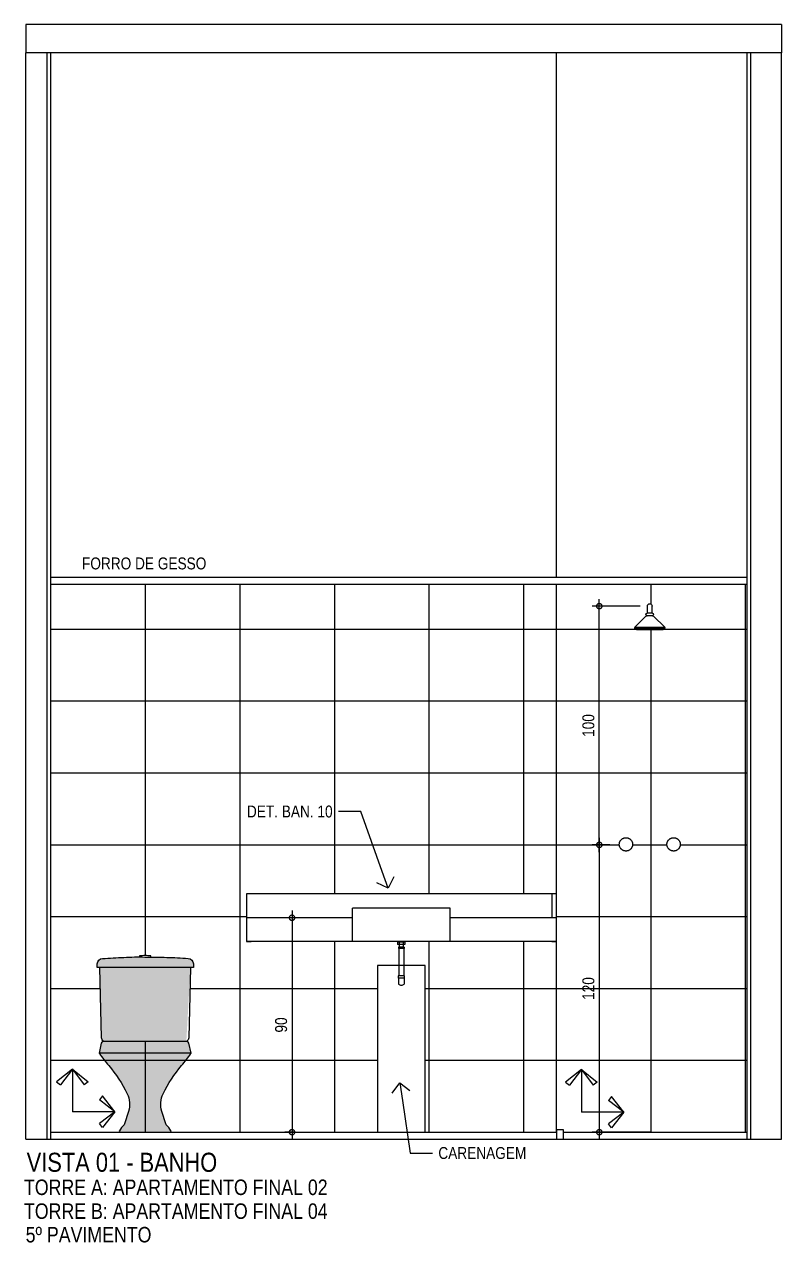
# Model space of a CAD drawing. Header units: metres. Extents: x 3 to 168, y -142 to 28.
# Drawn here: x 32.26 to 35.44, y -101.87 to -96.75 of the extents above; entities that cross this region are included whole.
import ezdxf
from ezdxf import colors
from ezdxf.entities.mleader import LeaderData, LeaderLine
from ezdxf.math import Vec2, Vec3

# ---------------------------------------------------------------- set-up
doc = ezdxf.new("R2010")
doc.units = ezdxf.units.M
doc.linetypes.add('DASHDOT', pattern=[1, 0.5, -0.25, 0, -0.25])
for name, color, linetype in [('ARQ-ALV ACAB', 4, 'Continuous'), ('ARQ-ALV OSSO', 5, 'Continuous'), ('ARQ-AUX1', 1, 'Continuous'), ('ARQ-AUX2', 2, 'Continuous'), ('ARQ-CERÂMICA', 7, 'Continuous'), ('ARQ-DIM', 2, 'Continuous'), ('ARQ-SIM', 1, 'Continuous'), ('ARQ-TXT', 2, 'Continuous')]:
    doc.layers.add(name, color=color, linetype=linetype)
doc.styles.add('Adesa', font='ARIALN.TTF')
doc.dimstyles.new('ADESA 1-0025', dxfattribs={"dimtxt": 0.05, "dimasz": 0.045, "dimexe": 0.03, "dimexo": 0.04, "dimgap": 0.02, "dimtad": 1, "dimtoh": 1, "dimdec": 0, "dimlfac": 100, "dimzin": 4, "dimtxsty": 'Adesa', "dimblk": 'DOTSMALL', "dimcen": 1, "dimdle": 0.03, "dimclrd": 1, "dimclre": 1, "dimclrt": 256, "dimazin": 1, "dimtm": 1e-09, "dimtfac": 1, "dimtdec": 0, "dimtix": 1, "dimtmove": 2, "dimatfit": 0, "dimldrblk": 'DOTSMALL', "dimfxl": 0.8, "dimtvp": 2, "dimtolj": 1, "dimtzin": 0, "dimarcsym": 0})

# ---------------------------------------------------------------- blocks, each defined once
blk = doc.blocks.new('_Open90')
at = {"color": 0, "linetype": 'ByBlock', "lineweight": -2}
for p, q in [((0, 0), (-1, 0)), ((-0.5, 0.5), (0, 0)), ((0, 0), (-0.5, -0.5))]:
    blk.add_line(p, q, dxfattribs=at)
blk = doc.blocks.new('CP929_e')
h = blk.add_hatch(color=255)
h.dxf.hatch_style = 1
edge = h.paths.add_edge_path()
edge.add_line((-0.2008, 0.6911), (0.2008, 0.6911))
edge.add_line((0.2008, 0.6911), (0.2007, 0.706))
edge.add_arc((0.1775, 0.7059), 0.0232, 0.3738, 87.2297)
edge.add_arc((0.8026, 13.6236), 12.9097, 266.83094, 267.22967, ccw=False)
edge.add_arc((0.0251, -0.4194), 1.1548, 86.8309, 91.2023)
edge.add_arc((-0.2136, 10.9563), 10.2234, 270.68894, 271.20233, ccw=False)
edge.add_arc((-0.0771, -0.395), 1.1287, 90.6889, 95.2506)
edge.add_arc((-0.1791, 0.7056), 0.0234, 93.3635, 179.0318)
edge.add_line((-0.2025, 0.706), (-0.2026, 0.6928))
edge.add_line((-0.2026, 0.6928), (-0.2026, 0.6911))
edge.add_line((-0.2026, 0.6911), (-0.2008, 0.6911))
h = blk.add_hatch(color=255)
h.dxf.hatch_style = 1
h.paths.add_polyline_path([(0.19, 0.6911), (-0.19, 0.6911), (-0.183, 0.3966, 0.27163), (-0.1728, 0.38), (0.1728, 0.38, 0.27163), (0.183, 0.3966)])
edge = h.paths.add_edge_path()
edge.add_arc((0.1762, 0.3722), 0.0079, 11.5874, 90, ccw=False)
edge.add_line((0.1839, 0.3737), (0.1925, 0.3322))
edge.add_arc((0.19, 0.3317), 0.00247, -35.4858, 11.5874, ccw=False)
edge.add_arc((-0.451, 0.7887), 0.7897, 319.8958, 324.5139, ccw=False)
edge.add_arc((0.6061, -0.1016), 0.5923, 139.8961, 153.6351)
edge.add_arc((0.1638, 0.1176), 0.0987, 153.6351, 197.8396)
edge.add_line((0.0699, 0.0874), (0.0868, 0.0348))
edge.add_arc((0.1103, 0.0423), 0.0247, 197.8405, 235.7698)
edge.add_arc((0.0909, 0.0138), 0.00987, 34.0222, 55.7689, ccw=False)
edge.add_line((0.099, 0.0193), (0.1079, 0.0062))
edge.add_arc((0.1046, 0.0039), 0.00395, -90, 34.0313, ccw=False)
edge.add_line((0.1046, 0), (-0.1046, 0))
edge.add_arc((-0.1046, 0.0039), 0.00395, 145.9687, 270, ccw=False)
edge.add_line((-0.1079, 0.0062), (-0.099, 0.0193))
edge.add_arc((-0.0909, 0.0138), 0.00987, 124.2289, 145.9756, ccw=False)
edge.add_arc((-0.1103, 0.0423), 0.0247, 304.2311, 342.1604)
edge.add_line((-0.0868, 0.0348), (-0.0699, 0.0874))
edge.add_arc((-0.1638, 0.1176), 0.0987, 342.1604, 386.365)
edge.add_arc((-0.6061, -0.1016), 0.5923, 26.365, 40.1039)
edge.add_arc((0.451, 0.7887), 0.7897, 215.4858, 220.1038, ccw=False)
edge.add_arc((-0.19, 0.3317), 0.00247, 168.4116, 215.4849, ccw=False)
edge.add_line((-0.1925, 0.3322), (-0.1839, 0.3737))
edge.add_arc((-0.1762, 0.3722), 0.0079, 90, 168.4126, ccw=False)
edge.add_line((-0.1762, 0.38), (0.1762, 0.38))
edge = h.paths.add_edge_path()
edge.add_line((-0.19, 0.6911), (-0.183, 0.3966))
edge.add_arc((-0.1638, 0.3971), 0.0192, 181.3139, 242.1536)
edge = h.paths.add_edge_path()
edge.add_arc((-0.0018, -1.831), 2.5662, 89.9609, 93.9727)
edge.add_arc((-0.1782, 0.7056), 0.0234, 93.3635, 179.0318)
edge.add_line((-0.2016, 0.706), (-0.2017, 0.6928))
edge.add_arc((-0.1999, 0.6928), 0.00174, 180.2855, 270.6496)
edge.add_line((-0.1999, 0.6911), (-0.1971, 0.6911))
edge.add_line((-0.1971, 0.6911), (0.1971, 0.6911))
edge.add_line((0.1971, 0.6911), (0.1999, 0.6911))
edge.add_arc((0.1999, 0.6928), 0.00174, 269.3504, 359.7145)
edge.add_line((0.2017, 0.6928), (0.2016, 0.706))
edge.add_arc((0.1782, 0.7056), 0.0234, 0.9676, 86.6359)
edge.add_arc((0.0018, -1.8311), 2.5662, 86.0273, 90.0392)
for points in [[(-0.2008, 0.6911), (0.2008, 0.6911), (0.2007, 0.706, 0.398231), (0.1787, 0.729, -0.00174), (0.0889, 0.7337, 0.019076), (0.0009, 0.7352, -0.00224), (-0.0907, 0.7337, 0.019907), (-0.1804, 0.729, 0.39224), (-0.2025, 0.706), (-0.2026, 0.6928), (-0.2026, 0.6911)], [(0.1762, 0.38, -0.356146), (0.1839, 0.3737), (0.1925, 0.3322, -0.208334), (0.1921, 0.3302, -0.020153), (0.1531, 0.2799, 0.060019), (0.0754, 0.1614, 0.195307), (0.0699, 0.0874), (0.0868, 0.0348, 0.167025), (0.0964, 0.0219, -0.095174), (0.099, 0.0193), (0.1079, 0.0062, -0.601047), (0.1046, 0), (-0.1046, 0, -0.601047), (-0.1079, 0.0062), (-0.099, 0.0193, -0.095174), (-0.0964, 0.0219, 0.167025), (-0.0868, 0.0348), (-0.0699, 0.0874, 0.195307), (-0.0754, 0.1614, 0.060019), (-0.1531, 0.2799, -0.020153), (-0.1921, 0.3302, -0.208334), (-0.1925, 0.3322), (-0.1839, 0.3737, -0.356146), (-0.1762, 0.38)]]:
    blk.add_lwpolyline(points, format="xyb", close=True)
at = {"ltscale": 0.016708}
blk.add_lwpolyline([(-0.0237, 0.7353), (-0.0237, 0.7386, -0.407176), (-0.0218, 0.7406, -0.006022), (0, 0.7409, -0.006022), (0.0218, 0.7406, -0.407176), (0.0237, 0.7386), (0.0237, 0.7352)], format="xyb", dxfattribs=at)
for points in [[(-0.19, 0.6911), (-0.183, 0.3966, 0.27188), (-0.1728, 0.38)], [(0.1728, 0.38, 0.27188), (0.183, 0.3966), (0.19, 0.6911)]]:
    blk.add_lwpolyline(points, format="xyb")
for points in [[(-0.19, 0.6911), (0.19, 0.6911)], [(-0.19, 0.3317), (0.19, 0.3317)]]:
    blk.add_lwpolyline(points)
at = {"linetype": 'DASHDOT', "ltscale": 6.24726e-05}
blk.add_lwpolyline([(0.0866, 0.1829), (0.0866, 0.1829)], dxfattribs=at)
blk = doc.blocks.new('MIST. CHUV.')
for points in [[(-0.128, 0), (-0.128, 0.0016), (-0.1277, 0.0037), (-0.1274, 0.0058), (-0.1269, 0.0079), (-0.1266, 0.0089), (-0.1262, 0.0099), (-0.1258, 0.0109), (-0.1254, 0.0118), (-0.1249, 0.0128), (-0.1244, 0.0137), (-0.1239, 0.0146), (-0.1233, 0.0155), (-0.1227, 0.0164), (-0.1221, 0.0172), (-0.1214, 0.0181), (-0.1207, 0.0189), (-0.12, 0.0196), (-0.1192, 0.0204), (-0.1184, 0.0211), (-0.1176, 0.0218), (-0.1159, 0.023), (-0.1141, 0.0242), (-0.1123, 0.0252), (-0.1113, 0.0256), (-0.1103, 0.026), (-0.1094, 0.0264), (-0.1083, 0.0267), (-0.1073, 0.027), (-0.1063, 0.0273), (-0.1053, 0.0275), (-0.1042, 0.0277), (-0.1032, 0.0278), (-0.1021, 0.0279), (-0.1011, 0.028), (-0.1, 0.028), (-0.0984, 0.028), (-0.0963, 0.0278), (-0.0942, 0.0274), (-0.0921, 0.0269), (-0.0911, 0.0266), (-0.0901, 0.0262), (-0.0891, 0.0258), (-0.0882, 0.0254), (-0.0872, 0.0249), (-0.0863, 0.0244), (-0.0854, 0.0239), (-0.0845, 0.0233), (-0.0836, 0.0227), (-0.0828, 0.0221), (-0.0819, 0.0214), (-0.0811, 0.0207), (-0.0804, 0.02), (-0.0796, 0.0192), (-0.0789, 0.0184), (-0.0782, 0.0176), (-0.077, 0.0159), (-0.0758, 0.0141), (-0.0748, 0.0123), (-0.0744, 0.0113), (-0.074, 0.0103), (-0.0736, 0.0094), (-0.0733, 0.0084), (-0.073, 0.0073), (-0.0727, 0.0063), (-0.0725, 0.0053), (-0.0723, 0.0042), (-0.0722, 0.0032), (-0.0721, 0.0021), (-0.072, 0.0011), (-0.072, 0), (-0.072, -0.0016), (-0.0722, -0.0037), (-0.0726, -0.0058), (-0.0731, -0.0079), (-0.0734, -0.0089), (-0.0738, -0.0099), (-0.0742, -0.0109), (-0.0746, -0.0118), (-0.0751, -0.0128), (-0.0756, -0.0137), (-0.0761, -0.0146), (-0.0767, -0.0155), (-0.0773, -0.0164), (-0.0779, -0.0172), (-0.0786, -0.0181), (-0.0793, -0.0189), (-0.08, -0.0196), (-0.0808, -0.0204), (-0.0816, -0.0211), (-0.0824, -0.0218), (-0.0841, -0.023), (-0.0859, -0.0242), (-0.0877, -0.0252), (-0.0887, -0.0256), (-0.0897, -0.026), (-0.0906, -0.0264), (-0.0916, -0.0267), (-0.0927, -0.027), (-0.0937, -0.0273), (-0.0947, -0.0275), (-0.0958, -0.0277), (-0.0968, -0.0278), (-0.0979, -0.0279), (-0.0989, -0.028), (-0.1, -0.028), (-0.1016, -0.028), (-0.1037, -0.0277), (-0.1058, -0.0274), (-0.1079, -0.0269), (-0.1089, -0.0266), (-0.1099, -0.0262), (-0.1109, -0.0258), (-0.1118, -0.0254), (-0.1128, -0.0249), (-0.1137, -0.0244), (-0.1146, -0.0239), (-0.1155, -0.0233), (-0.1164, -0.0227), (-0.1172, -0.0221), (-0.1181, -0.0214), (-0.1189, -0.0207), (-0.1196, -0.02), (-0.1204, -0.0192), (-0.1211, -0.0184), (-0.1218, -0.0176), (-0.123, -0.0159), (-0.1242, -0.0141), (-0.1252, -0.0123), (-0.1256, -0.0113), (-0.126, -0.0103), (-0.1264, -0.0094), (-0.1267, -0.0083), (-0.127, -0.0073), (-0.1273, -0.0063), (-0.1275, -0.0053), (-0.1277, -0.0042), (-0.1278, -0.0032), (-0.1279, -0.0021), (-0.128, -0.0011)], [(0.072, 0), (0.072, 0.0016), (0.0723, 0.0037), (0.0726, 0.0058), (0.0731, 0.0079), (0.0734, 0.0089), (0.0738, 0.0099), (0.0742, 0.0109), (0.0746, 0.0118), (0.0751, 0.0128), (0.0756, 0.0137), (0.0761, 0.0146), (0.0767, 0.0155), (0.0773, 0.0164), (0.0779, 0.0172), (0.0786, 0.0181), (0.0793, 0.0189), (0.08, 0.0196), (0.0808, 0.0204), (0.0816, 0.0211), (0.0824, 0.0218), (0.0841, 0.023), (0.0859, 0.0242), (0.0877, 0.0252), (0.0887, 0.0256), (0.0897, 0.026), (0.0906, 0.0264), (0.0917, 0.0267), (0.0927, 0.027), (0.0937, 0.0273), (0.0947, 0.0275), (0.0958, 0.0277), (0.0968, 0.0278), (0.0979, 0.0279), (0.0989, 0.028), (0.1, 0.028), (0.1016, 0.028), (0.1037, 0.0278), (0.1058, 0.0274), (0.1079, 0.0269), (0.1089, 0.0266), (0.1099, 0.0262), (0.1109, 0.0258), (0.1118, 0.0254), (0.1128, 0.0249), (0.1137, 0.0244), (0.1146, 0.0239), (0.1155, 0.0233), (0.1164, 0.0227), (0.1172, 0.0221), (0.1181, 0.0214), (0.1189, 0.0207), (0.1196, 0.02), (0.1204, 0.0192), (0.1211, 0.0184), (0.1218, 0.0176), (0.123, 0.0159), (0.1242, 0.0141), (0.1252, 0.0123), (0.1256, 0.0113), (0.126, 0.0103), (0.1264, 0.0094), (0.1267, 0.0084), (0.127, 0.0073), (0.1273, 0.0063), (0.1275, 0.0053), (0.1277, 0.0042), (0.1278, 0.0032), (0.1279, 0.0021), (0.128, 0.0011), (0.128, 0), (0.128, -0.0016), (0.1277, -0.0037), (0.1274, -0.0058), (0.1269, -0.0079), (0.1266, -0.0089), (0.1262, -0.0099), (0.1258, -0.0109), (0.1254, -0.0118), (0.1249, -0.0128), (0.1244, -0.0137), (0.1239, -0.0146), (0.1233, -0.0155), (0.1227, -0.0164), (0.1221, -0.0172), (0.1214, -0.0181), (0.1207, -0.0189), (0.12, -0.0196), (0.1192, -0.0204), (0.1184, -0.0211), (0.1176, -0.0218), (0.1159, -0.023), (0.1141, -0.0242), (0.1123, -0.0252), (0.1113, -0.0256), (0.1103, -0.026), (0.1094, -0.0264), (0.1083, -0.0267), (0.1073, -0.027), (0.1063, -0.0273), (0.1053, -0.0275), (0.1042, -0.0277), (0.1032, -0.0278), (0.1021, -0.0279), (0.1011, -0.028), (0.1, -0.028), (0.0984, -0.0279), (0.0963, -0.0277), (0.0942, -0.0274), (0.0921, -0.0269), (0.0911, -0.0266), (0.0901, -0.0262), (0.0891, -0.0258), (0.0882, -0.0254), (0.0872, -0.0249), (0.0863, -0.0244), (0.0854, -0.0239), (0.0845, -0.0233), (0.0836, -0.0227), (0.0828, -0.0221), (0.0819, -0.0214), (0.0811, -0.0207), (0.0804, -0.02), (0.0796, -0.0192), (0.0789, -0.0184), (0.0782, -0.0176), (0.077, -0.0159), (0.0758, -0.0141), (0.0748, -0.0123), (0.0744, -0.0113), (0.074, -0.0103), (0.0736, -0.0094), (0.0733, -0.0083), (0.073, -0.0073), (0.0727, -0.0063), (0.0725, -0.0053), (0.0723, -0.0042), (0.0722, -0.0032), (0.0721, -0.0021), (0.072, -0.0011)]]:
    blk.add_lwpolyline(points, close=True)
blk = doc.blocks.new('chuveiro frente')
for p, q in [((-0.0174, 0.0566), (-0.0613, 0.0127)), ((-0.0109, 0.0698), (0.0109, 0.0698)), ((-0.0109, 0.0598), (0.0109, 0.0598)), ((-0.01, 0.0698), (-0.01, 0.0998)), ((0.01, 0.0698), (0.01, 0.0998)), ((0.0174, 0.0566), (0.0613, 0.0127)), ((-0.0626, 0.01), (0.0626, 0.01)), ((-0.0623, 0.005), (0.0623, 0.005)), ((-0.0549, 0), (0.0549, 0))]:
    blk.add_line(p, q)
for centre, radius, start, end in [((0, 0.0998), 0.01, 0, 180), ((-0.0109, 0.0518), 0.008, 90, 143.719), ((-0.0109, 0.0648), 0.005, 90, 270), ((0.0109, 0.0648), 0.005, 270, 90), ((0.0109, 0.0518), 0.008, 36.281, 90), ((-0.0549, 0.008), 0.008, 143.719, 270), ((0.0549, 0.008), 0.008, 270, 36.281)]:
    blk.add_arc(centre, radius, start, end)
blk = doc.blocks.new('_DotSmall')
at = {"color": 0, "linetype": 'ByBlock', "const_width": 0.5}
blk.add_lwpolyline([(-0.0625, 0, 1), (0.0625, 0, 1)], format="xyb", close=True, dxfattribs=at)
blk = doc.blocks.new('*D257')
at = {"layer": 'ARQ-DIM', "color": 1, "lineweight": -2, "transparency": 16777216}
for p, q in [((34.6759, -100.1668), (34.6759, -101.4327)), ((34.7198, -100.1968), (34.6459, -100.1968)), ((34.8898, -101.4027), (34.6459, -101.4027))]:
    blk.add_line(p, q, dxfattribs=at)
at = {"layer": 'Defpoints', "color": 0, "transparency": 16777216}
for p in [(34.7598, -100.1968), (34.6759, -101.4027), (34.9298, -101.4027)]:
    blk.add_point(p, dxfattribs=at)
at = {"layer": 'ARQ-DIM', "color": 1, "lineweight": -2, "transparency": 16777216, "xscale": 0.045, "yscale": 0.045, "zscale": 0.045}
for p, rotation in [((34.6759, -100.1968), 90), ((34.6759, -101.4027), 270)]:
    blk.add_blockref('_DotSmall', p, dxfattribs=dict(at, rotation=rotation))
at = {"layer": 'ARQ-DIM', "transparency": 16777216, "insert": (34.6303, -100.7997), "char_height": 0.05, "attachment_point": 5, "rotation": 90, "style": 'Adesa'}
blk.add_mtext('\\A1;120', dxfattribs=at)
blk = doc.blocks.new('*D258')
at = {"layer": 'ARQ-DIM', "color": 1, "lineweight": -2, "transparency": 16777216}
for p, q in [((34.8477, -99.1947), (34.6459, -99.1947)), ((34.6759, -100.2268), (34.6759, -99.1647)), ((34.7198, -100.1968), (34.6459, -100.1968))]:
    blk.add_line(p, q, dxfattribs=at)
at = {"layer": 'Defpoints', "color": 0, "transparency": 16777216}
for p in [(34.6759, -99.1947), (34.8877, -99.1947), (34.7598, -100.1968)]:
    blk.add_point(p, dxfattribs=at)
at = {"layer": 'ARQ-DIM', "color": 1, "lineweight": -2, "transparency": 16777216, "xscale": 0.045, "yscale": 0.045, "zscale": 0.045}
for p, rotation in [((34.6759, -99.1947), 90), ((34.6759, -100.1968), 270)]:
    blk.add_blockref('_DotSmall', p, dxfattribs=dict(at, rotation=rotation))
at = {"layer": 'ARQ-DIM', "transparency": 16777216, "insert": (34.6303, -99.6957), "char_height": 0.05, "attachment_point": 5, "rotation": 90, "style": 'Adesa'}
blk.add_mtext('\\A1;100', dxfattribs=at)
blk = doc.blocks.new('Seta para pag.piso')
for p, q in [((0, 0.1126), (-0.0418, 0.0796)), ((0, 0.1126), (-0.0312, 0.0715)), ((0, 0.1126), (0, 0)), ((0, 0.1126), (0.0418, 0.0795)), ((0, 0.1126), (0.0312, 0.0715)), ((-0.0418, 0.0796), (-0.0312, 0.0715)), ((0.0418, 0.0795), (0.0312, 0.0715)), ((-0.1126, 0), (-0.0795, 0.0418)), ((-0.0795, 0.0418), (-0.0715, 0.0312)), ((-0.1126, 0), (-0.0715, 0.0312)), ((-0.1126, 0), (0, 0)), ((-0.1126, 0), (-0.0796, -0.0418)), ((-0.1126, 0), (-0.0715, -0.0312)), ((-0.0796, -0.0418), (-0.0715, -0.0312))]:
    blk.add_line(p, q)
blk = doc.blocks.new('*D690')
at = {"layer": 'ARQ-DIM', "color": 1, "lineweight": -2, "transparency": 16777216}
for p, q in [((33.3865, -100.4727), (33.3865, -101.4327)), ((33.3775, -100.5027), (33.3565, -100.5027)), ((33.3954, -101.4027), (33.3565, -101.4027))]:
    blk.add_line(p, q, dxfattribs=at)
at = {"layer": 'Defpoints', "color": 0, "transparency": 16777216}
for p in [(33.4175, -100.5027), (33.3865, -101.4027), (33.4354, -101.4027, 0)]:
    blk.add_point(p, dxfattribs=at)
at = {"layer": 'ARQ-DIM', "color": 1, "lineweight": -2, "transparency": 16777216, "xscale": 0.045, "yscale": 0.045, "zscale": 0.045}
for p, rotation in [((33.3865, -100.5027), 90), ((33.3865, -101.4027), 270)]:
    blk.add_blockref('_DotSmall', p, dxfattribs=dict(at, rotation=rotation))
at = {"layer": 'ARQ-DIM', "transparency": 16777216, "insert": (33.3409, -100.9527), "char_height": 0.05, "attachment_point": 5, "rotation": 90, "style": 'Adesa'}
blk.add_mtext('\\A1;90', dxfattribs=at)
blk = doc.blocks.new('AREAS MOLHADAS')
at = {"layer": 'ARQ-CERÂMICA'}
h = blk.add_hatch(dxfattribs=at)
h.set_pattern_fill('LINE', color=256, scale=0.095)
h.set_pattern_definition([(0, (32.37466, -101.4027), (0, 0.301625), [])])
h.paths.add_polyline_path([(34.4961, -99.1027), (34.3805, -99.1027), (32.3747, -99.1027), (32.3747, -101.4027), (33.7451, -101.4027), (33.7451, -100.7027), (33.8349, -100.7027), (33.8349, -100.6318), (33.8331, -100.6318), (33.8331, -100.6153), (33.8294, -100.6153), (33.8294, -100.6027), (33.195, -100.6027), (33.195, -100.4027), (33.215, -100.4027), (34.4961, -100.4027)])
h.paths.add_polyline_path([(32.9533, -101.006), (32.9603, -100.7115), (32.5802, -100.7115), (32.5872, -101.006, 0.27163), (32.5975, -101.0225), (32.943, -101.0225, 0.27163)], flags=16)
h.paths.add_polyline_path([(32.792, -100.662, 0.006022), (32.7702, -100.6617, 0.006022), (32.7485, -100.662, 1.31155), (32.7485, -100.6672, -0.004514), (32.7694, -100.6674, 0.000553), (32.7919, -100.6659, 0.997352)], flags=16)
h.paths.add_polyline_path([(34.4961, -100.6027), (34.4761, -100.6027), (33.8596, -100.6027), (33.8596, -100.6255), (33.8568, -100.6255), (33.8568, -100.6318), (33.855, -100.6318), (33.855, -100.7027), (33.9451, -100.7027), (33.9451, -101.4027), (34.4961, -101.4027)], flags=17)
h = blk.add_hatch(dxfattribs=at)
h.set_pattern_fill('LINE', color=256, scale=0.125, angle=90)
h.set_pattern_definition([(90, (32.37466, -101.4027), (-0.396875, 2e-17), [])])
h.paths.add_polyline_path([(34.4961, -99.1027), (34.3805, -99.1027), (32.3747, -99.1027), (32.3747, -101.4027), (33.7451, -101.4027), (33.7451, -100.7027), (33.8349, -100.7027), (33.8349, -100.6318), (33.8331, -100.6318), (33.8331, -100.6255), (33.8357, -100.6153), (33.8294, -100.6153), (33.8294, -100.6027), (33.195, -100.6027), (33.195, -100.4027), (33.215, -100.4027), (34.4882, -100.4027), (34.4961, -100.4027)])
h.paths.add_polyline_path([(32.9533, -101.006), (32.9603, -100.7115), (32.5802, -100.7115), (32.5872, -101.006, 0.27163), (32.5975, -101.0225), (32.943, -101.0225, 0.27163)], flags=16)
h.paths.add_polyline_path([(32.9727, -100.6966), (32.9728, -100.7115), (32.5694, -100.7115), (32.5695, -100.6966, -0.398231), (32.5916, -100.6736, 0.00174), (32.6813, -100.6689, -0.014135), (32.7466, -100.6672), (32.7466, -100.662, -0.006555), (32.7702, -100.6617, -0.006555), (32.7939, -100.662), (32.7939, -100.6679, 0.001639), (32.861, -100.6689, -0.019907), (32.9507, -100.6736, -0.39224)], flags=16)
h.paths.add_polyline_path([(34.4961, -100.6027), (34.4761, -100.6027), (33.8596, -100.6027), (33.8596, -100.6153), (33.8533, -100.6255), (33.8568, -100.6255), (33.8568, -100.6318), (33.8557, -100.7027), (33.9451, -100.7027), (33.9451, -101.4027), (34.4961, -101.4027)], flags=17)
h = blk.add_hatch(dxfattribs=at)
h.set_pattern_fill('LINE', color=256, scale=0.095)
h.set_pattern_definition([(0, (34.4961, -101.4027), (0, 0.301625), [])])
h.paths.add_polyline_path([(35.2961, -99.1027), (34.4961, -99.1027), (34.4961, -101.3927), (34.5261, -101.3927), (34.5261, -101.4027), (35.2961, -101.4027)])
h.paths.add_polyline_path([(34.9808, -100.2225), (34.9701, -100.2172), (34.9625, -100.2082), (34.9593, -100.1974), (34.9604, -100.1858), (34.9664, -100.1757), (34.9759, -100.1686), (34.9871, -100.1662), (34.9986, -100.1682), (35.0082, -100.1749), (35.0146, -100.1849), (35.0161, -100.1963), (35.0133, -100.2076), (35.0059, -100.2167), (34.9954, -100.2223), (34.9836, -100.223), (34.9727, -100.2191), (34.9641, -100.211), (34.9595, -100.1999), (34.9599, -100.1878), (34.9651, -100.1771), (34.9742, -100.1695), (34.985, -100.1663), (34.9965, -100.1674), (35.0067, -100.1734), (35.0138, -100.1829), (35.0162, -100.1941), (35.0142, -100.2056), (35.0075, -100.2152), (34.9975, -100.2216), (34.9861, -100.2231), (34.9748, -100.2203), (34.9657, -100.2129), (34.9601, -100.2024), (34.9594, -100.1906), (34.9633, -100.1797), (34.9714, -100.1712), (34.9824, -100.1665), (34.9946, -100.1669), (35.0053, -100.1721), (35.0129, -100.1812), (35.016, -100.192), (35.0149, -100.2036), (35.009, -100.2137), (34.9995, -100.2208), (34.9882, -100.2232), (34.9768, -100.2212), (34.9671, -100.2145), (34.9607, -100.2045), (34.9592, -100.1931), (34.9621, -100.1818), (34.9695, -100.1727), (34.9799, -100.1671), (34.9917, -100.1664), (35.0026, -100.1703), (35.0112, -100.1784), (35.0158, -100.1894), (35.0155, -100.2016), (35.0102, -100.2123), (35.0012, -100.2199), (34.9904, -100.2231), (34.9788, -100.2219), (34.9687, -100.216), (34.9616, -100.2065), (34.9592, -100.1952), (34.9612, -100.1838), (34.9679, -100.1741), (34.9779, -100.1678), (34.9893, -100.1662), (35.0005, -100.1691), (35.0097, -100.1765), (35.0153, -100.187), (35.0159, -100.1987), (35.0121, -100.2096), (35.004, -100.2182), (34.9929, -100.2228)], flags=16)
h.paths.add_polyline_path([(34.7788, -100.2219), (34.7687, -100.216), (34.7616, -100.2065), (34.7592, -100.1953), (34.7612, -100.1838), (34.7679, -100.1741), (34.7779, -100.1678), (34.7893, -100.1662), (34.8005, -100.1691), (34.8097, -100.1765), (34.8153, -100.187), (34.8159, -100.1987), (34.8121, -100.2096), (34.804, -100.2182), (34.7929, -100.2228), (34.7808, -100.2225), (34.7701, -100.2172), (34.7625, -100.2082), (34.7593, -100.1974), (34.7604, -100.1858), (34.7664, -100.1757), (34.7759, -100.1686), (34.7871, -100.1662), (34.7986, -100.1682), (34.8082, -100.1749), (34.8146, -100.1849), (34.8161, -100.1963), (34.8133, -100.2076), (34.8059, -100.2167), (34.7954, -100.2223), (34.7836, -100.223), (34.7727, -100.2191), (34.7641, -100.211), (34.7595, -100.1999), (34.7599, -100.1878), (34.7651, -100.1771), (34.7742, -100.1695), (34.785, -100.1663), (34.7965, -100.1674), (34.8067, -100.1734), (34.8138, -100.1829), (34.8162, -100.1941), (34.8142, -100.2056), (34.8075, -100.2152), (34.7975, -100.2216), (34.7861, -100.2231), (34.7748, -100.2203), (34.7657, -100.2129), (34.7601, -100.2024), (34.7594, -100.1906), (34.7633, -100.1797), (34.7714, -100.1712), (34.7824, -100.1665), (34.7946, -100.1669), (34.8053, -100.1721), (34.8129, -100.1812), (34.816, -100.192), (34.8149, -100.2036), (34.809, -100.2137), (34.7995, -100.2208), (34.7882, -100.2232), (34.7768, -100.2212), (34.7671, -100.2145), (34.7607, -100.2045), (34.7592, -100.1931), (34.7621, -100.1818), (34.7695, -100.1727), (34.7799, -100.1671), (34.7917, -100.1664), (34.8026, -100.1703), (34.8112, -100.1784), (34.8158, -100.1894), (34.8155, -100.2016), (34.8102, -100.2123), (34.8012, -100.2199), (34.7904, -100.2231)], flags=16)
h.paths.add_polyline_path([(34.9425, -99.2945), (34.8328, -99.2945, -0.614488), (34.8264, -99.2818), (34.8742, -99.234, -0.767043), (34.8767, -99.2247), (34.8777, -99.2247), (34.8777, -99.1947, -1), (34.8977, -99.1947), (34.8977, -99.2247), (34.8986, -99.2247, -0.767043), (34.9011, -99.234), (34.9517, -99.2845), (34.9503, -99.2845, -0.490314)], flags=16)
h.paths.add_polyline_path([(34.6821, -100.8617), (34.6821, -100.7411), (34.578, -100.7411), (34.578, -100.8617)], flags=24)
h.paths.add_polyline_path([(34.6821, -99.7577), (34.6821, -99.6371), (34.578, -99.6371), (34.578, -99.7577)], flags=24)
h = blk.add_hatch(dxfattribs=at)
h.set_pattern_fill('LINE', color=256, scale=0.125, angle=90)
h.set_pattern_definition([(90, (34.4961, -101.4027), (-0.396875, 2e-17), [])])
h.paths.add_polyline_path([(35.2961, -99.1027), (34.4961, -99.1027), (34.4961, -101.3927), (34.5261, -101.3927), (34.5261, -101.4027), (35.2961, -101.4027)])
h.paths.add_polyline_path([(34.9789, -100.2216), (34.9715, -100.218), (34.966, -100.2127), (34.9619, -100.2063), (34.9596, -100.1983), (34.9598, -100.1894), (34.9627, -100.1813), (34.9677, -100.1747), (34.9741, -100.1699), (34.9818, -100.167), (34.9903, -100.1665), (34.9984, -100.1685), (35.0055, -100.1727), (35.0113, -100.179), (35.0149, -100.1868), (35.016, -100.1952), (35.0146, -100.2035), (35.0109, -100.2108), (35.0057, -100.2164), (34.9993, -100.2205), (34.9913, -100.2228), (34.9824, -100.2225), (34.9743, -100.2196), (34.9677, -100.2147), (34.9629, -100.2082), (34.96, -100.2005), (34.9595, -100.192), (34.9615, -100.1839), (34.9657, -100.1768), (34.972, -100.1711), (34.9797, -100.1675), (34.9882, -100.1664), (34.9964, -100.1678), (35.0038, -100.1714), (35.0094, -100.1767), (35.0134, -100.1831), (35.0158, -100.1911), (35.0155, -100.1999), (35.0126, -100.2081), (35.0077, -100.2147), (35.0012, -100.2195), (34.9935, -100.2224), (34.985, -100.2229), (34.9769, -100.2208), (34.9698, -100.2167), (34.9641, -100.2104), (34.9605, -100.2026), (34.9594, -100.1942), (34.9608, -100.1859), (34.9644, -100.1785), (34.9697, -100.173), (34.976, -100.1689), (34.9841, -100.1666), (34.9929, -100.1668), (35.0011, -100.1697), (35.0076, -100.1747), (35.0125, -100.1811), (35.0154, -100.1888), (35.0159, -100.1973), (35.0138, -100.2055), (35.0097, -100.2125), (35.0033, -100.2183), (34.9956, -100.2219), (34.9872, -100.223)], flags=16)
h.paths.add_polyline_path([(34.7824, -100.2225), (34.7743, -100.2196), (34.7677, -100.2147), (34.7629, -100.2082), (34.76, -100.2005), (34.7595, -100.192), (34.7615, -100.1839), (34.7657, -100.1768), (34.772, -100.1711), (34.7797, -100.1675), (34.7882, -100.1664), (34.7964, -100.1678), (34.8038, -100.1714), (34.8094, -100.1767), (34.8134, -100.1831), (34.8158, -100.1911), (34.8155, -100.1999), (34.8126, -100.2081), (34.8077, -100.2147), (34.8012, -100.2195), (34.7935, -100.2224), (34.785, -100.2229), (34.7769, -100.2208), (34.7698, -100.2167), (34.7641, -100.2104), (34.7605, -100.2026), (34.7594, -100.1942), (34.7608, -100.1859), (34.7644, -100.1786), (34.7697, -100.173), (34.7761, -100.1689), (34.7841, -100.1666), (34.7929, -100.1668), (34.8011, -100.1697), (34.8076, -100.1747), (34.8125, -100.1811), (34.8154, -100.1888), (34.8159, -100.1973), (34.8138, -100.2055), (34.8097, -100.2125), (34.8033, -100.2183), (34.7956, -100.2219), (34.7872, -100.223), (34.7789, -100.2216), (34.7715, -100.218), (34.766, -100.2127), (34.7619, -100.2063), (34.7596, -100.1983), (34.7598, -100.1894), (34.7627, -100.1813), (34.7677, -100.1747), (34.7741, -100.1699), (34.7818, -100.167), (34.7903, -100.1665), (34.7984, -100.1685), (34.8055, -100.1727), (34.8113, -100.179), (34.8149, -100.1868), (34.816, -100.1952), (34.8146, -100.2035), (34.8109, -100.2108), (34.8057, -100.2164), (34.7993, -100.2205), (34.7913, -100.2228)], flags=16)
h.paths.add_polyline_path([(34.9425, -99.2945), (34.8328, -99.2945, -0.614488), (34.8264, -99.2818), (34.8703, -99.238, -0.238782), (34.8767, -99.2347, -1), (34.8767, -99.2247), (34.8777, -99.2247), (34.8777, -99.1947, -1), (34.8977, -99.1947), (34.8977, -99.2247), (34.8986, -99.2247, -1), (34.8986, -99.2347, -0.159108), (34.9033, -99.2362), (34.9517, -99.2845), (34.9503, -99.2845, -0.490314)], flags=16)
h.paths.add_polyline_path([(34.6821, -100.8617), (34.6821, -100.7411), (34.578, -100.7411), (34.578, -100.8617)], flags=24)
h.paths.add_polyline_path([(34.6821, -99.7577), (34.6821, -99.6371), (34.578, -99.6371), (34.578, -99.7577)], flags=24)
at = {"layer": 'ARQ-ALV ACAB'}
for p, q in [((32.3747, -101.4327, 0), (32.3747, -96.8727, 0)), ((35.2961, -101.4327), (35.2961, -96.8727)), ((32.3747, -101.4027, 0), (34.4961, -101.4027, 0)), ((34.5261, -101.4027, 0), (35.2961, -101.4027))]:
    blk.add_line(p, q, dxfattribs=at)
at = {"layer": 'ARQ-ALV ACAB', "elevation": 0}
blk.add_lwpolyline([(34.5261, -101.3927), (34.4961, -101.3927), (34.4961, -101.4327), (34.5261, -101.4327)], close=True, dxfattribs=at)
at = {"layer": 'ARQ-ALV OSSO'}
for p, q in [((32.2697, -101.4327, 0), (32.2697, -96.8727, 0)), ((32.3597, -101.4327, 0), (32.3597, -96.8727, 0)), ((35.3111, -101.4327), (35.3111, -96.8727)), ((35.441, -101.4327), (35.441, -96.8727)), ((32.2697, -101.4327, 0), (35.441, -101.4327))]:
    blk.add_line(p, q, dxfattribs=at)
at = {"layer": 'ARQ-AUX1'}
for p, q in [((32.3747, -99.0727, 0), (35.2961, -99.0727)), ((32.3747, -99.1027, 0), (35.2961, -99.1027))]:
    blk.add_line(p, q, dxfattribs=at)
blk.add_lwpolyline([(34.3805, -99.1027), (35.2961, -99.1027)], dxfattribs=at)
blk.add_lwpolyline([(33.9451, -100.7027), (33.7451, -100.7027), (33.7451, -101.4027), (33.9451, -101.4027)], close=True, dxfattribs=at)
at = {"layer": 'ARQ-AUX2'}
for p, q in [((35.441, -96.7527), (32.2697, -96.7527, 0)), ((35.441, -96.8727), (32.2697, -96.8727, 0)), ((34.4961, -99.0727, 0), (34.4961, -96.8727, 0)), ((34.4961, -101.4027, 0), (34.4961, -99.1027, 0)), ((34.4882, -100.4027, 0), (33.2133, -100.4027)), ((34.0501, -100.4627), (33.6401, -100.4627)), ((33.6401, -100.6027), (33.6401, -100.4627)), ((34.0501, -100.6027), (34.0501, -100.4627)), ((33.6401, -100.5027), (33.195, -100.5027)), ((34.4961, -100.5027, 0), (34.0501, -100.5027)), ((34.4961, -100.6027, 0), (33.195, -100.6027)), ((33.8596, -100.6058), (33.8294, -100.6058)), ((33.8294, -100.6058), (33.8294, -100.6153)), ((33.8596, -100.6153), (33.8294, -100.6153)), ((33.8309, -100.6027), (33.8309, -100.6058)), ((33.8331, -100.6255), (33.8331, -100.6318)), ((33.8568, -100.6255), (33.8331, -100.6255)), ((33.8568, -100.6318), (33.8331, -100.6318)), ((33.8349, -100.6318), (33.8349, -100.747)), ((33.8357, -100.6058), (33.8357, -100.6153)), ((33.8357, -100.6153), (33.8357, -100.626)), ((33.8533, -100.6058), (33.8533, -100.6153)), ((33.8533, -100.6153), (33.8533, -100.6255)), ((33.855, -100.6318), (33.855, -100.747)), ((33.8568, -100.6255), (33.8568, -100.6318)), ((33.8583, -100.6027), (33.8583, -100.6058)), ((33.8596, -100.6058), (33.8596, -100.6153)), ((33.8325, -100.747), (33.8325, -100.7565)), ((33.8576, -100.747), (33.8325, -100.747)), ((33.8576, -100.7565), (33.8325, -100.7565)), ((33.8334, -100.7565), (33.8334, -100.7813)), ((33.8564, -100.7565), (33.8564, -100.7813)), ((33.8576, -100.747), (33.8576, -100.7565))]:
    blk.add_line(p, q, dxfattribs=at)
at = {"layer": 'ARQ-AUX2', "elevation": 0}
for points in [[(32.2697, -96.7527), (32.2697, -96.8727)], [(34.4761, -100.6027), (34.4961, -100.6027), (34.4961, -100.4027), (34.4761, -100.4027), (34.4761, -100.5027)]]:
    blk.add_lwpolyline(points, dxfattribs=at)
at = {"layer": 'ARQ-AUX2'}
for points in [[(35.441, -96.7527), (35.441, -96.8727)], [(33.215, -100.4027), (33.195, -100.4027), (33.195, -100.6027), (33.215, -100.6027)]]:
    blk.add_lwpolyline(points, dxfattribs=at)
blk.add_arc((33.8449, -100.7698), 0.0163, 225, 315, dxfattribs=at)
at = {"layer": 'ARQ-AUX2', "xscale": -1}
for name, p in [('chuveiro frente', (34.8877, -99.2945, 0)), ('CP929_e', (32.7702, -101.4026))]:
    blk.add_blockref(name, p, dxfattribs=at)
at = {"layer": 'ARQ-AUX2'}
blk.add_blockref('MIST. CHUV.', (34.8877, -100.1947, 0), dxfattribs=at)
at = {"layer": 'ARQ-CERÂMICA', "xscale": 1.58230973583663, "yscale": 1.58230973583663, "zscale": 1.58230973583663, "rotation": 270}
for p in [(32.4649, -101.3169), (34.6009, -101.3184)]:
    blk.add_blockref('Seta para pag.piso', p, dxfattribs=at)
at = {"layer": 'ARQ-TXT', "style": 'Adesa'}
for s, height, p in [('FORRO DE GESSO', 0.05, (32.5051, -99.0404, 108.9697)), ('TORRE A: APARTAMENTO FINAL 02', 0.065, (32.2617, -101.6665, 217.9394)), ('TORRE B: APARTAMENTO FINAL 04 ', 0.065, (32.2617, -101.7666, 217.9394)), ('5º PAVIMENTO', 0.065, (32.2688, -101.8654, 326.909))]:
    blk.add_text(s, height=height, dxfattribs=at).set_placement(p)
at = {"layer": 'ARQ-TXT', "ltscale": 0.5, "style": 'Adesa'}
blk.add_text('VISTA 01 - BANHO ', height=0.08, dxfattribs=at).set_placement((32.2731, -101.569, 0))
at = {"layer": 'ARQ-DIM'}
for base, p1, p2, picture, middle in [((34.6759, -99.1947, 0), (34.7598, -100.1968, 0), (34.8877, -99.1947, 0), '*D258', (34.6303, -99.6957, 0)), ((33.3865, -101.4027), (33.4175, -100.5027), (33.4354, -101.4027, 0), '*D690', (33.3409, -100.9527))]:
    dim = blk.add_linear_dim(base=base, p1=p1, p2=p2, angle=90, dimstyle='ADESA 1-0025', dxfattribs=at)
    dim.commit()
    dim.dimension.update_dxf_attribs({"geometry": picture, "text_midpoint": middle})
dim = blk.add_linear_dim(base=(34.6759, -101.4027, 0), p1=(34.7598, -100.1968, 0), p2=(34.9298, -101.4027, 0), angle=90, text='120', dimstyle='ADESA 1-0025', dxfattribs=at)
dim.commit()
dim.dimension.update_dxf_attribs({"geometry": '*D257', "text_midpoint": (34.6303, -100.7997, 0)})
at = {"layer": 'ARQ-SIM'}
ml = blk.add_multileader_mtext('Standard', dxfattribs=at)
ml.set_content('DET. BAN. 10', color=2, style='Adesa')
ml.set_leader_properties(color=256)
ml.set_arrow_properties(name='OPEN90')
ml.build(insert=Vec2(0, 0))
ml.multileader.update_dxf_attribs({"text_left_attachment_type": 2, "text_right_attachment_type": 2, "dogleg_length": 0.2, "arrow_head_size": 0.075})
ctx = ml.context
ctx.base_point, ctx.char_height, ctx.arrow_head_size, ctx.landing_gap_size, ctx.plane_origin = Vec3(33.1793, -100.057), 0.05, 0.075, 0.025, Vec3(33.3819, -99.3254)
ctx.left_attachment, ctx.right_attachment, ctx.text_align_type = 2, 2, 2
notes = []
notes.append((ctx, [(1, (1, 1, 0), (33.6748, -100.057), (-1, 0), 0.093, [(0, [(33.7906, -100.3789)], 0, [])])]))
ctx.mtext.insert, ctx.mtext.alignment, ctx.mtext.flow_direction = Vec3(33.5569, -100.0315), 3, 5
ml = blk.add_multileader_mtext('Standard', dxfattribs=at)
ml.set_content('CARENAGEM', color=2, style='Adesa')
ml.set_leader_properties(color=256)
ml.set_arrow_properties(name='OPEN90')
ml.build(insert=Vec2(0, 0))
ml.multileader.update_dxf_attribs({"text_left_attachment_type": 2, "text_right_attachment_type": 2, "dogleg_length": 0.2, "arrow_head_size": 0.075})
ctx = ml.context
ctx.base_point, ctx.char_height, ctx.arrow_head_size, ctx.landing_gap_size, ctx.plane_origin = Vec3(33.9756, -101.491, 0), 0.05, 0.075, 0.025, Vec3(33.565, -100.7594, 0)
ctx.left_attachment, ctx.right_attachment = 2, 2
notes.append((ctx, [(0, (1, 1, 0), (33.8826, -101.491, 0), (1, 0), 0.093, [(0, [(33.8388, -101.1962, 0)], 0, [])])]))
ctx.mtext.insert, ctx.mtext.flow_direction = Vec3(34.0006, -101.4651, 0), 5
for ctx, leaders in notes:
    for number, flags, end, landing, length, lines in leaders:
        leader = LeaderData()
        leader.index, (leader.has_last_leader_line, leader.has_dogleg_vector, leader.attachment_direction) = number, flags
        leader.last_leader_point, leader.dogleg_vector, leader.dogleg_length = Vec3(end), Vec3(landing), length
        for number, points, colour, breaks in lines:
            line = LeaderLine()
            line.index, line.vertices, line.color, line.breaks = number, Vec3.list(points), colors.encode_raw_color(colour), breaks
            leader.lines.append(line)
        ctx.leaders.append(leader)

msp = doc.modelspace()

# ---------------------------------------------------------------- block references
msp.add_blockref('AREAS MOLHADAS', (0, 0))

doc.saveas('drawing.dxf')
